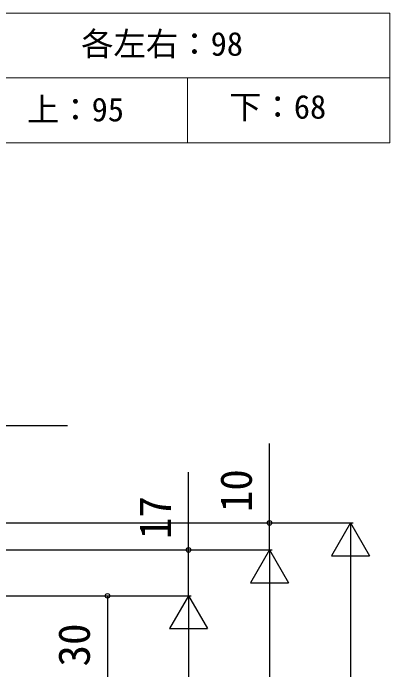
# Model space of a CAD drawing. Units: millimetres, scale not verified. Extents: x -700 to 700, y -1044 to 1038.
# Drawn here: x -258.5 to -119, y 548 to 791.1 of the extents above; entities that cross this region are included whole.
import ezdxf
from ezdxf.enums import TextEntityAlignment as Align

# ---------------------------------------------------------------- set-up
doc = ezdxf.new("R2010")
doc.units = ezdxf.units.MM
doc.header["$LTSCALE"] = 6
doc.layers.add('0-1_TABLE1', color=7, linetype='Continuous', lineweight=18)
doc.layers.add('0-8_YKK_D', color=6, linetype='Continuous')
doc.styles.add('ＭＳ ゴシック', font='')
doc.styles.get('ＭＳ ゴシック').set_extended_font_data('MS Gothic')

msp = doc.modelspace()

# ---------------------------------------------------------------- linework, layer by layer
at = {"layer": '0-1_TABLE1'}
for p, q in [((-644, 791.1), (-119, 791.1)), ((-119, 791.1), (-119, 743.1)), ((-644, 767.1), (-119, 767.1)), ((-194, 767.1), (-194, 743.1)), ((-644, 743.1), (-119, 743.1))]:
    msp.add_line(p, q, dxfattribs=at)
at = {"layer": '0-8_YKK_D'}
for p, q in [((-497.318, 602.355), (-132.598, 602.355)), ((-497.318, 602.355), (-162.598, 602.355)), ((-133.598, 602.355), (-140.598, 590.231)), ((-133.598, 602.355), (-126.598, 590.231)), ((-133.598, 602.355), (-133.598, 578.107)), ((-419.818, 592.357), (-162.598, 592.357)), ((-419.818, 592.357), (-192.598, 592.357)), ((-419.818, 592.357), (-162.598, 592.357)), ((-163.598, 592.357), (-170.598, 580.232)), ((-163.598, 592.357), (-156.598, 580.232)), ((-163.598, 592.357), (-163.598, 568.108)), ((-140.598, 590.231), (-126.598, 590.231)), ((-133.598, 588.355), (-133.598, 89.354)), ((-170.598, 580.232), (-156.598, 580.232)), ((-163.598, 578.357), (-163.598, 89.354)), ((-405.007, 575.357), (-222.598, 575.357)), ((-404.818, 575.357), (-192.598, 575.357)), ((-404.818, 575.357), (-192.598, 575.357)), ((-223.598, 575.357), (-223.598, 545.357)), ((-193.598, 575.357), (-200.598, 563.232)), ((-193.598, 575.357), (-186.598, 563.232)), ((-193.598, 575.357), (-193.598, 551.108)), ((-200.598, 563.232), (-186.598, 563.232)), ((-193.598, 561.357), (-193.598, 89.357))]:
    msp.add_line(p, q, dxfattribs=at)
for points in [[(-381.674, 599.863), (-379.601, 602.558), (-351.976, 638.46), (-238.399, 638.46)], [(-163.598, 592.357), (-163.598, 602.355), (-163.598, 631.755)], [(-193.598, 575.357), (-193.598, 592.357), (-193.598, 621.12)]]:
    msp.add_lwpolyline(points, dxfattribs=at)
for centre in [(-163.598, 602.355), (-193.598, 592.357), (-223.598, 575.357)]:
    msp.add_circle(centre, 0.85, dxfattribs=at)

# ---------------------------------------------------------------- texts
at = {"layer": '0-1_TABLE1', "style": 'ＭＳ ゴシック'}
for s, p in [('各左右：98', (-233.375, 772.691)), ('下：68', (-178.557, 749.373)), ('上：95', (-253.455, 748.384))]:
    msp.add_text(s, height=8.798, dxfattribs=at).set_placement(p, align=Align.BOTTOM_LEFT)
at = {"layer": '0-8_YKK_D', "style": 'ＭＳ ゴシック'}
for s, p in [('10', (-166.598, 606.301)), ('17', (-196.598, 596.302)), ('30', (-226.598, 549.183))]:
    msp.add_text(s, height=11.73, rotation=90, dxfattribs=at).set_placement(p, align=Align.BOTTOM_LEFT)

doc.saveas('drawing.dxf')
